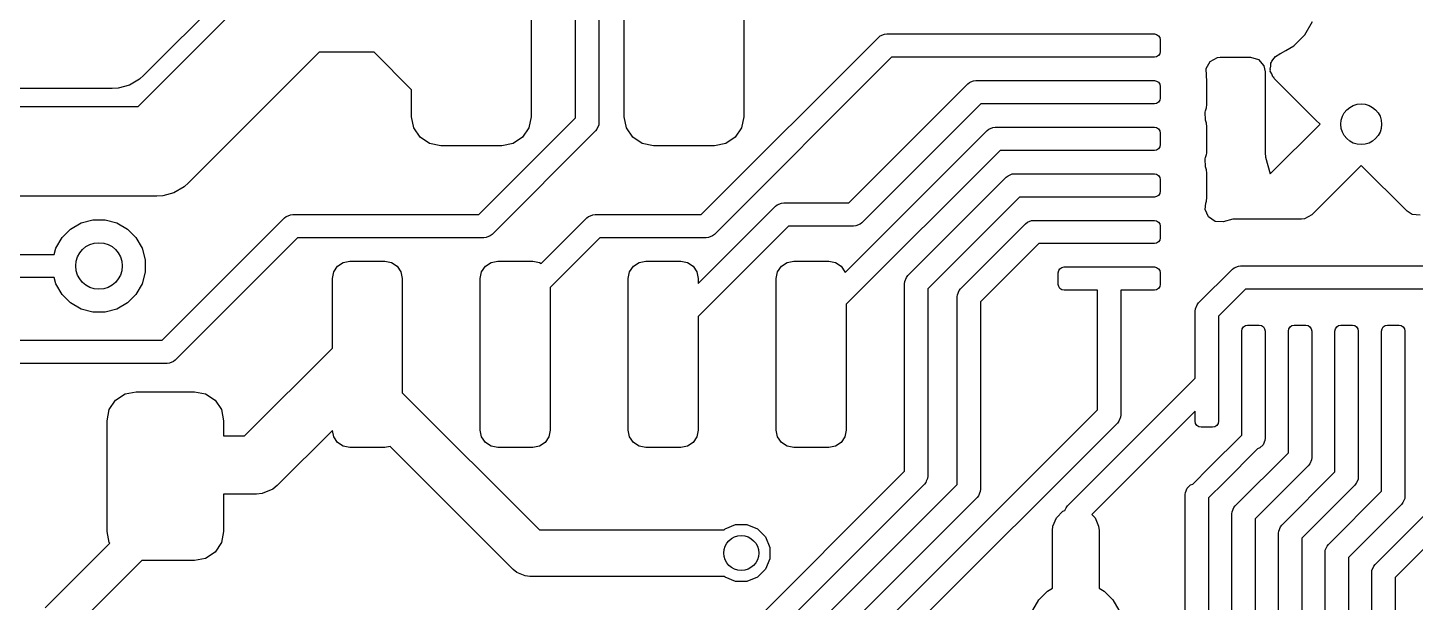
# Model space of a CAD drawing. Extents: x 0.71 to 7.56, y -5.16 to -0.79.
# Drawn here: x 3.7276 to 4.1964, y -2.007 to -1.8129 of the extents above; entities that cross this region are included whole.
import ezdxf

# ---------------------------------------------------------------- set-up
doc = ezdxf.new("R2010")
doc.units = 0
doc.header["$MEASUREMENT"] = 0
doc.layers.add('BLACK', color=7, linetype='CONTINUOUS')

msp = doc.modelspace()

# ---------------------------------------------------------------- linework, layer by layer
at = {"layer": 'BLACK', "linetype": 'CONTINUOUS'}
for p, q in [((3.91272, -1.84331), (3.91272, -1.73228)), ((3.9206, -1.73065), (3.9206, -1.84494)), ((3.81101, -1.78476), (3.76684, -1.82893)), ((3.76492, -1.83944), (3.80909, -1.79527)), ((3.89764, -1.80748), (3.89764, -1.84291)), ((3.92913, -1.84291), (3.92913, -1.80748)), ((3.96949, -1.80748), (3.96949, -1.84291)), ((4.15907, -1.81525), (4.16167, -1.81076)), ((3.95518, -1.87598), (4.01505, -1.81611)), ((4.01505, -1.81611), (4.01564, -1.81562)), ((4.01564, -1.81562), (4.01706, -1.81504)), ((4.01706, -1.81504), (4.01783, -1.81496)), ((4.01783, -1.81496), (4.09301, -1.81496)), ((4.09301, -1.81496), (4.10827, -1.81496)), ((4.10827, -1.81496), (4.10902, -1.81511)), ((4.10902, -1.81511), (4.10966, -1.81554)), ((4.10966, -1.81554), (4.11009, -1.81618)), ((4.11009, -1.81618), (4.11024, -1.81693)), ((4.11024, -1.81693), (4.11024, -1.82087)), ((4.15265, -1.82051), (4.15541, -1.81892)), ((4.15541, -1.81892), (4.15907, -1.81525)), ((3.82608, -1.82115), (3.78192, -1.86531)), ((3.84459, -1.82115), (3.82608, -1.82115)), ((3.85728, -1.83384), (3.84459, -1.82115)), ((4.01946, -1.82283), (3.95959, -1.88271)), ((4.07776, -1.82283), (4.01946, -1.82283)), ((4.10827, -1.82283), (4.07776, -1.82283)), ((4.10902, -1.82268), (4.10827, -1.82283)), ((4.10966, -1.82226), (4.10902, -1.82268)), ((4.11009, -1.82162), (4.10966, -1.82226)), ((4.11024, -1.82087), (4.11009, -1.82162)), ((4.12712, -1.82421), (4.12956, -1.82295)), ((4.12956, -1.82295), (4.1305, -1.82285)), ((4.1305, -1.82285), (4.14079, -1.82285)), ((4.14079, -1.82285), (4.14343, -1.82363)), ((4.14343, -1.82363), (4.14523, -1.82571)), ((4.14792, -1.8242), (4.14875, -1.82309)), ((4.14875, -1.82309), (4.14923, -1.82261)), ((4.14923, -1.82261), (4.15064, -1.82167)), ((4.15064, -1.82167), (4.15082, -1.82155)), ((4.15064, -1.82167), (4.15064, -1.82167)), ((4.15064, -1.82167), (4.15064, -1.82167)), ((4.15082, -1.82155), (4.15091, -1.82151)), ((4.15091, -1.82151), (4.15265, -1.82051)), ((4.15091, -1.82151), (4.15091, -1.82151)), ((4.12575, -1.8266), (4.12712, -1.82421)), ((4.12588, -1.82904), (4.12575, -1.8266)), ((4.14523, -1.82571), (4.14567, -1.82774)), ((4.14567, -1.82774), (4.14567, -1.85516)), ((4.14733, -1.82689), (4.14756, -1.82587)), ((4.14746, -1.82722), (4.14733, -1.82689)), ((4.14743, -1.82758), (4.14746, -1.82722)), ((4.14793, -1.82849), (4.14743, -1.82758)), ((4.14756, -1.82587), (4.14763, -1.82484)), ((4.14763, -1.82484), (4.14786, -1.82448)), ((4.14786, -1.82448), (4.14792, -1.8242)), ((3.76193, -1.83221), (3.7581, -1.83324)), ((3.76535, -1.83023), (3.76193, -1.83221)), ((3.76684, -1.82893), (3.76535, -1.83023)), ((4.005, -1.87205), (4.04519, -1.83186)), ((4.04519, -1.83186), (4.04579, -1.83137)), ((4.04579, -1.83137), (4.04623, -1.83119)), ((4.04623, -1.83119), (4.0472, -1.83078)), ((4.0472, -1.83078), (4.04797, -1.83071)), ((4.04797, -1.83071), (4.09301, -1.83071)), ((4.09301, -1.83071), (4.10827, -1.83071)), ((4.10827, -1.83071), (4.10902, -1.83086)), ((4.10902, -1.83086), (4.10966, -1.83129)), ((4.10966, -1.83129), (4.11009, -1.83192)), ((4.11009, -1.83192), (4.11024, -1.83268)), ((4.11024, -1.83268), (4.11024, -1.83661)), ((4.12583, -1.82905), (4.12588, -1.82904)), ((4.12589, -1.82934), (4.12583, -1.82905)), ((4.126, -1.83054), (4.12589, -1.82934)), ((4.12589, -1.82934), (4.12589, -1.82934)), ((4.12589, -1.82934), (4.12589, -1.82934)), ((4.12589, -1.82934), (4.12589, -1.82934)), ((4.126, -1.83875), (4.126, -1.83054)), ((4.1483, -1.82947), (4.14793, -1.82849)), ((4.14858, -1.82968), (4.1483, -1.82947)), ((4.14875, -1.82999), (4.14858, -1.82968)), ((4.16286, -1.8441), (4.14875, -1.82999)), ((3.75613, -1.83337), (3.02247, -1.83337)), ((3.7581, -1.83324), (3.75613, -1.83337)), ((3.85728, -1.84291), (3.85728, -1.83384)), ((4.11009, -1.83737), (4.10966, -1.83801)), ((4.11024, -1.83661), (4.11009, -1.83737)), ((3.01368, -1.83944), (3.76492, -1.83944)), ((4.0496, -1.83858), (4.00942, -1.87877)), ((4.07776, -1.83858), (4.0496, -1.83858)), ((4.10827, -1.83858), (4.07776, -1.83858)), ((4.10902, -1.83843), (4.10827, -1.83858)), ((4.10966, -1.83801), (4.10902, -1.83843)), ((4.12542, -1.84139), (4.12556, -1.84091)), ((4.12556, -1.84413), (4.12542, -1.84139)), ((4.12556, -1.84091), (4.12589, -1.83995)), ((4.12589, -1.83995), (4.126, -1.83875)), ((4.12589, -1.83995), (4.12589, -1.83995)), ((3.85803, -1.84668), (3.85728, -1.84291)), ((3.86017, -1.84987), (3.85803, -1.84668)), ((3.88005, -1.87598), (3.91272, -1.84331)), ((3.89689, -1.84668), (3.89475, -1.84987)), ((3.89764, -1.84291), (3.89689, -1.84668)), ((3.91993, -1.84713), (3.91945, -1.84773)), ((3.92052, -1.84571), (3.91993, -1.84713)), ((3.9206, -1.84494), (3.92052, -1.84571)), ((3.92988, -1.84668), (3.92913, -1.84291)), ((3.93202, -1.84987), (3.92988, -1.84668)), ((3.96874, -1.84668), (3.96661, -1.84987)), ((3.96949, -1.84291), (3.96874, -1.84668)), ((4.05171, -1.84761), (4.05231, -1.84712)), ((4.05231, -1.84712), (4.05373, -1.84653)), ((4.05373, -1.84653), (4.0545, -1.84646)), ((4.0545, -1.84646), (4.09301, -1.84646)), ((4.09301, -1.84646), (4.10827, -1.84646)), ((4.10827, -1.84646), (4.10902, -1.84661)), ((4.10902, -1.84661), (4.10966, -1.84703)), ((4.10966, -1.84703), (4.11009, -1.84767)), ((4.12589, -1.84509), (4.12556, -1.84413)), ((4.126, -1.84629), (4.12589, -1.84509)), ((4.12589, -1.84509), (4.12589, -1.84509)), ((4.12589, -1.84509), (4.12589, -1.84509)), ((4.126, -1.8545), (4.126, -1.84629)), ((4.14743, -1.86227), (4.16423, -1.84547)), ((4.16423, -1.84547), (4.16286, -1.8441)), ((4.16423, -1.84547), (4.16423, -1.84547)), ((3.86336, -1.85201), (3.86017, -1.84987)), ((3.91945, -1.84773), (3.88447, -1.88271)), ((3.89475, -1.84987), (3.89156, -1.85201)), ((3.93521, -1.85201), (3.93202, -1.84987)), ((3.96661, -1.84987), (3.96341, -1.85201)), ((4.00373, -1.89559), (4.05171, -1.84761)), ((4.11009, -1.84767), (4.11024, -1.84843)), ((4.11024, -1.84843), (4.11024, -1.85236)), ((3.86713, -1.85276), (3.86336, -1.85201)), ((3.8878, -1.85276), (3.86713, -1.85276)), ((3.89156, -1.85201), (3.8878, -1.85276)), ((3.93898, -1.85276), (3.93521, -1.85201)), ((3.95965, -1.85276), (3.93898, -1.85276)), ((3.96341, -1.85201), (3.95965, -1.85276)), ((4.05613, -1.85433), (4.00413, -1.90632)), ((4.07776, -1.85433), (4.05613, -1.85433)), ((4.10827, -1.85433), (4.07776, -1.85433)), ((4.10902, -1.85418), (4.10827, -1.85433)), ((4.10966, -1.85375), (4.10902, -1.85418)), ((4.11009, -1.85312), (4.10966, -1.85375)), ((4.11024, -1.85236), (4.11009, -1.85312)), ((4.12556, -1.85666), (4.12589, -1.8557)), ((4.12589, -1.8557), (4.12594, -1.85522)), ((4.12594, -1.85522), (4.126, -1.8545)), ((4.14567, -1.85516), (4.14578, -1.8566)), ((4.12542, -1.85713), (4.12556, -1.85666)), ((4.12556, -1.85988), (4.12542, -1.85713)), ((4.12589, -1.86084), (4.12556, -1.85988)), ((4.126, -1.86204), (4.12589, -1.86084)), ((4.12589, -1.86084), (4.12589, -1.86084)), ((4.12589, -1.86084), (4.12589, -1.86084)), ((4.14578, -1.8566), (4.14578, -1.8566)), ((4.14578, -1.8566), (4.14743, -1.86227)), ((4.17815, -1.85939), (4.16143, -1.87611)), ((4.19363, -1.87487), (4.17815, -1.85939)), ((4.17815, -1.85939), (4.17815, -1.85939)), ((3.78192, -1.86531), (3.78042, -1.86662)), ((4.02497, -1.89662), (4.05823, -1.86336)), ((4.05823, -1.86336), (4.05883, -1.86287)), ((4.05883, -1.86287), (4.06025, -1.86228)), ((4.06025, -1.86228), (4.06102, -1.8622)), ((4.06102, -1.8622), (4.09301, -1.8622)), ((4.09301, -1.8622), (4.10827, -1.8622)), ((4.10827, -1.8622), (4.10902, -1.86235)), ((4.10902, -1.86235), (4.10966, -1.86278)), ((4.10966, -1.86278), (4.11009, -1.86342)), ((4.11009, -1.86342), (4.11024, -1.86417)), ((4.11024, -1.86417), (4.11024, -1.86811)), ((4.126, -1.87025), (4.126, -1.86204)), ((4.14743, -1.86227), (4.14743, -1.86227)), ((3.7712, -1.86975), (3.0074, -1.86975)), ((3.77318, -1.86962), (3.7712, -1.86975)), ((3.777, -1.8686), (3.77318, -1.86962)), ((3.78042, -1.86662), (3.777, -1.8686)), ((4.06265, -1.87008), (4.03169, -1.90104)), ((4.07776, -1.87008), (4.06265, -1.87008)), ((4.10827, -1.87008), (4.07776, -1.87008)), ((4.10902, -1.86993), (4.10827, -1.87008)), ((4.10966, -1.8695), (4.10902, -1.86993)), ((4.11009, -1.86886), (4.10966, -1.8695)), ((4.11024, -1.86811), (4.11009, -1.86886)), ((4.12589, -1.87144), (4.126, -1.87025)), ((3.95413, -1.8993), (3.98023, -1.8732)), ((3.98023, -1.8732), (3.98083, -1.87271)), ((3.98083, -1.87271), (3.98225, -1.87212)), ((3.98225, -1.87212), (3.98302, -1.87205)), ((3.98302, -1.87205), (4.005, -1.87205)), ((4.12543, -1.87428), (4.12567, -1.87209)), ((4.12651, -1.87681), (4.12543, -1.87428)), ((4.12567, -1.87209), (4.12589, -1.87144)), ((4.12589, -1.87144), (4.12589, -1.87144)), ((4.19537, -1.87599), (4.19363, -1.87487)), ((3.74207, -1.88088), (3.74563, -1.87882)), ((3.74563, -1.87882), (3.74961, -1.87776)), ((3.74961, -1.87776), (3.75372, -1.87776)), ((3.75372, -1.87776), (3.75769, -1.87882)), ((3.75769, -1.87882), (3.76125, -1.88088)), ((3.77303, -1.91846), (3.81436, -1.87714)), ((3.81436, -1.87714), (3.81495, -1.87665)), ((3.81495, -1.87665), (3.81555, -1.8764)), ((3.81555, -1.8764), (3.81637, -1.87606)), ((3.81637, -1.87606), (3.81714, -1.87598)), ((3.81714, -1.87598), (3.88005, -1.87598)), ((3.90107, -1.89257), (3.91651, -1.87714)), ((3.91651, -1.87714), (3.9171, -1.87665)), ((3.9171, -1.87665), (3.9177, -1.8764)), ((3.9177, -1.8764), (3.91852, -1.87606)), ((3.91852, -1.87606), (3.91929, -1.87598)), ((3.91929, -1.87598), (3.95518, -1.87598)), ((3.98465, -1.87992), (3.95413, -1.91043)), ((4.00663, -1.87992), (3.98465, -1.87992)), ((4.0074, -1.87985), (4.00663, -1.87992)), ((4.00882, -1.87926), (4.0074, -1.87985)), ((4.00942, -1.87877), (4.00882, -1.87926)), ((4.0428, -1.90107), (4.06476, -1.87911)), ((4.06476, -1.87911), (4.06535, -1.87862)), ((4.06535, -1.87862), (4.06677, -1.87803)), ((4.06677, -1.87803), (4.06754, -1.87795)), ((4.06754, -1.87795), (4.09301, -1.87795)), ((4.09301, -1.87795), (4.10827, -1.87795)), ((4.10827, -1.87795), (4.10902, -1.8781)), ((4.10902, -1.8781), (4.10966, -1.87853)), ((4.10966, -1.87853), (4.11009, -1.87917)), ((4.11009, -1.87917), (4.11024, -1.87992)), ((4.11024, -1.87992), (4.11024, -1.88386)), ((4.12879, -1.87835), (4.12651, -1.87681)), ((4.13154, -1.87842), (4.12879, -1.87835)), ((4.13481, -1.87754), (4.13154, -1.87842)), ((4.15798, -1.87754), (4.13481, -1.87754)), ((4.15902, -1.87743), (4.15798, -1.87754)), ((4.16143, -1.87611), (4.15902, -1.87743)), ((4.19812, -1.87619), (4.19537, -1.87599)), ((3.73711, -1.88735), (3.73917, -1.88379)), ((3.73917, -1.88379), (3.74207, -1.88088)), ((3.76125, -1.88088), (3.76416, -1.88379)), ((3.76416, -1.88379), (3.76621, -1.88735)), ((3.81877, -1.88386), (3.77745, -1.92519)), ((3.88168, -1.88386), (3.81877, -1.88386)), ((3.88245, -1.88378), (3.88168, -1.88386)), ((3.88387, -1.88319), (3.88245, -1.88378)), ((3.88447, -1.88271), (3.88387, -1.88319)), ((3.92092, -1.88386), (3.90413, -1.90065)), ((3.95681, -1.88386), (3.92092, -1.88386)), ((3.95758, -1.88378), (3.95681, -1.88386)), ((3.959, -1.88319), (3.95758, -1.88378)), ((3.95959, -1.88271), (3.959, -1.88319)), ((4.11009, -1.88461), (4.10966, -1.88525)), ((4.11024, -1.88386), (4.11009, -1.88461)), ((3.73655, -1.88944), (3.73711, -1.88735)), ((3.76621, -1.88735), (3.76727, -1.89132)), ((4.06917, -1.88583), (4.04952, -1.90548)), ((4.07776, -1.88583), (4.06917, -1.88583)), ((4.10827, -1.88583), (4.07776, -1.88583)), ((4.10902, -1.88568), (4.10827, -1.88583)), ((4.10966, -1.88525), (4.10902, -1.88568)), ((3.67924, -1.88944), (3.73655, -1.88944)), ((3.76727, -1.89132), (3.76727, -1.89543)), ((3.83096, -1.89538), (3.83224, -1.89346)), ((3.83224, -1.89346), (3.83416, -1.89218)), ((3.83416, -1.89218), (3.83642, -1.89173)), ((3.83642, -1.89173), (3.84823, -1.89173)), ((3.84823, -1.89173), (3.85049, -1.89218)), ((3.85049, -1.89218), (3.8524, -1.89346)), ((3.8524, -1.89346), (3.85368, -1.89538)), ((3.88096, -1.89538), (3.88224, -1.89346)), ((3.88224, -1.89346), (3.88416, -1.89218)), ((3.88416, -1.89218), (3.88642, -1.89173)), ((3.88642, -1.89173), (3.89823, -1.89173)), ((3.89823, -1.89173), (3.90049, -1.89218)), ((3.90049, -1.89218), (3.90107, -1.89257)), ((3.93096, -1.89538), (3.93224, -1.89346)), ((3.93224, -1.89346), (3.93416, -1.89218)), ((3.93416, -1.89218), (3.93642, -1.89173)), ((3.93642, -1.89173), (3.94823, -1.89173)), ((3.94823, -1.89173), (3.95049, -1.89218)), ((3.95049, -1.89218), (3.9524, -1.89346)), ((3.9524, -1.89346), (3.95368, -1.89538)), ((3.98096, -1.89538), (3.98224, -1.89346)), ((3.98224, -1.89346), (3.98416, -1.89218)), ((3.98416, -1.89218), (3.98642, -1.89173)), ((3.98642, -1.89173), (3.99823, -1.89173)), ((3.99823, -1.89173), (4.00049, -1.89218)), ((4.00049, -1.89218), (4.0024, -1.89346)), ((4.0024, -1.89346), (4.00368, -1.89538)), ((4.07636, -1.89428), (4.077, -1.89385)), ((4.077, -1.89385), (4.07776, -1.8937)), ((4.07776, -1.8937), (4.10827, -1.8937)), ((4.10827, -1.8937), (4.10902, -1.89385)), ((4.10902, -1.89385), (4.10966, -1.89428)), ((4.13462, -1.89446), (4.13521, -1.89397)), ((4.13521, -1.89397), (4.13663, -1.89338)), ((4.13663, -1.89338), (4.1374, -1.89331)), ((4.1374, -1.89331), (4.25531, -1.89331)), ((3.73655, -1.89731), (3.68087, -1.89731)), ((3.73711, -1.8994), (3.73655, -1.89731)), ((3.76727, -1.89543), (3.76621, -1.8994)), ((3.83051, -1.89764), (3.83096, -1.89538)), ((3.83051, -1.92112), (3.83051, -1.89764)), ((3.85368, -1.89538), (3.85413, -1.89764)), ((3.85413, -1.89764), (3.85413, -1.93619)), ((3.88051, -1.89764), (3.88096, -1.89538)), ((3.88051, -1.94882), (3.88051, -1.89764)), ((3.93051, -1.89764), (3.93096, -1.89538)), ((3.93051, -1.94882), (3.93051, -1.89764)), ((3.95368, -1.89538), (3.95413, -1.89764)), ((3.95413, -1.89764), (3.95413, -1.8993)), ((3.98051, -1.89764), (3.98096, -1.89538)), ((3.98051, -1.94882), (3.98051, -1.89764)), ((4.00368, -1.89538), (4.00373, -1.89559)), ((4.02382, -1.8994), (4.02389, -1.89864)), ((4.02389, -1.89864), (4.02448, -1.89722)), ((4.02448, -1.89722), (4.02497, -1.89662)), ((4.07579, -1.89567), (4.07594, -1.89492)), ((4.07579, -1.89961), (4.07579, -1.89567)), ((4.07594, -1.89492), (4.07636, -1.89428)), ((4.10966, -1.89428), (4.11009, -1.89492)), ((4.11009, -1.89492), (4.11024, -1.89567)), ((4.11024, -1.89567), (4.11024, -1.89961)), ((4.1232, -1.90588), (4.13462, -1.89446)), ((3.73917, -1.90296), (3.73711, -1.8994)), ((3.74207, -1.90587), (3.73917, -1.90296)), ((3.76416, -1.90296), (3.76125, -1.90587)), ((3.76621, -1.8994), (3.76416, -1.90296)), ((3.90413, -1.90065), (3.90413, -1.94882)), ((4.02382, -1.96274), (4.02382, -1.8994)), ((4.03169, -1.90104), (4.03169, -1.96437)), ((4.04164, -1.90385), (4.04172, -1.90308)), ((4.04172, -1.90308), (4.04231, -1.90166)), ((4.04231, -1.90166), (4.0428, -1.90107)), ((4.07594, -1.90036), (4.07579, -1.89961)), ((4.07636, -1.901), (4.07594, -1.90036)), ((4.077, -1.90142), (4.07636, -1.901)), ((4.07776, -1.90157), (4.077, -1.90142)), ((4.08907, -1.90157), (4.07776, -1.90157)), ((4.08907, -1.94203), (4.08907, -1.90157)), ((4.10827, -1.90157), (4.09695, -1.90157)), ((4.09695, -1.90157), (4.09695, -1.94366)), ((4.10902, -1.90142), (4.10827, -1.90157)), ((4.10966, -1.901), (4.10902, -1.90142)), ((4.11009, -1.90036), (4.10966, -1.901)), ((4.11024, -1.89961), (4.11009, -1.90036)), ((4.13903, -1.90118), (4.12992, -1.91029)), ((4.25368, -1.90118), (4.13903, -1.90118)), ((3.74563, -1.90792), (3.74207, -1.90587)), ((3.74961, -1.90899), (3.74563, -1.90792)), ((3.75769, -1.90792), (3.75372, -1.90899)), ((3.76125, -1.90587), (3.75769, -1.90792)), ((4.00413, -1.90632), (4.00413, -1.94882)), ((4.04164, -1.96718), (4.04164, -1.90385)), ((4.04952, -1.90548), (4.04952, -1.96882)), ((4.12205, -1.90866), (4.12212, -1.90789)), ((4.12212, -1.90789), (4.12271, -1.90647)), ((4.12271, -1.90647), (4.1232, -1.90588)), ((3.75372, -1.90899), (3.74961, -1.90899)), ((3.95413, -1.91043), (3.95413, -1.94882)), ((4.12205, -1.91535), (4.12205, -1.90866)), ((4.12992, -1.91029), (4.12992, -1.91535)), ((4.12205, -1.93132), (4.12205, -1.91535)), ((4.12992, -1.91535), (4.12992, -1.94587)), ((4.1378, -1.91535), (4.13795, -1.9146)), ((4.1378, -1.93061), (4.1378, -1.91535)), ((4.13795, -1.9146), (4.13837, -1.91396)), ((4.13837, -1.91396), (4.13901, -1.91354)), ((4.13901, -1.91354), (4.13976, -1.91339)), ((4.13976, -1.91339), (4.1437, -1.91339)), ((4.1437, -1.91339), (4.14445, -1.91354)), ((4.14445, -1.91354), (4.14509, -1.91396)), ((4.14509, -1.91396), (4.14552, -1.9146)), ((4.14552, -1.9146), (4.14567, -1.91535)), ((4.14567, -1.91535), (4.14567, -1.93061)), ((4.15354, -1.91535), (4.15369, -1.9146)), ((4.15354, -1.93061), (4.15354, -1.91535)), ((4.15369, -1.9146), (4.15412, -1.91396)), ((4.15412, -1.91396), (4.15476, -1.91354)), ((4.15476, -1.91354), (4.15551, -1.91339)), ((4.15551, -1.91339), (4.15945, -1.91339)), ((4.15945, -1.91339), (4.1602, -1.91354)), ((4.1602, -1.91354), (4.16084, -1.91396)), ((4.16084, -1.91396), (4.16127, -1.9146)), ((4.16127, -1.9146), (4.16142, -1.91535)), ((4.16142, -1.91535), (4.16142, -1.93061)), ((4.16929, -1.91535), (4.16944, -1.9146)), ((4.16929, -1.93061), (4.16929, -1.91535)), ((4.16944, -1.9146), (4.16987, -1.91396)), ((4.16987, -1.91396), (4.17051, -1.91354)), ((4.17051, -1.91354), (4.17126, -1.91339)), ((4.17126, -1.91339), (4.1752, -1.91339)), ((4.1752, -1.91339), (4.17595, -1.91354)), ((4.17595, -1.91354), (4.17659, -1.91396)), ((4.17659, -1.91396), (4.17702, -1.9146)), ((4.17702, -1.9146), (4.17717, -1.91535)), ((4.17717, -1.91535), (4.17717, -1.93061)), ((4.18504, -1.91535), (4.18519, -1.9146)), ((4.18504, -1.93061), (4.18504, -1.91535)), ((4.18519, -1.9146), (4.18562, -1.91396)), ((4.18562, -1.91396), (4.18625, -1.91354)), ((4.18625, -1.91354), (4.18701, -1.91339)), ((4.18701, -1.91339), (4.19094, -1.91339)), ((4.19094, -1.91339), (4.1917, -1.91354)), ((4.1917, -1.91354), (4.19234, -1.91396)), ((4.19234, -1.91396), (4.19276, -1.9146)), ((4.19276, -1.9146), (4.19291, -1.91535)), ((4.19291, -1.91535), (4.19291, -1.93061)), ((3.67248, -1.91846), (3.77303, -1.91846)), ((3.80084, -1.95079), (3.83051, -1.92112)), ((3.77466, -1.92634), (3.67411, -1.92634)), ((3.77543, -1.92626), (3.77466, -1.92634)), ((3.77685, -1.92568), (3.77543, -1.92626)), ((3.77745, -1.92519), (3.77685, -1.92568)), ((4.07891, -1.97446), (4.12205, -1.93132)), ((4.1378, -1.9505), (4.1378, -1.93061)), ((4.14567, -1.93061), (4.14567, -1.95157)), ((4.15354, -1.95647), (4.15354, -1.93061)), ((4.16142, -1.93061), (4.16142, -1.9581)), ((4.16929, -1.96299), (4.16929, -1.93061)), ((4.17717, -1.93061), (4.17717, -1.96462)), ((4.18504, -1.96951), (4.18504, -1.93061)), ((4.19291, -1.93061), (4.19291, -1.97114)), ((3.76045, -1.93661), (3.76422, -1.93586)), ((3.76422, -1.93586), (3.78391, -1.93586)), ((3.78391, -1.93586), (3.78767, -1.93661)), ((3.85413, -1.93619), (3.90048, -1.98253)), ((3.75513, -1.94193), (3.75726, -1.93874)), ((3.75726, -1.93874), (3.76045, -1.93661)), ((3.78767, -1.93661), (3.79087, -1.93874)), ((3.79087, -1.93874), (3.793, -1.94193)), ((3.75438, -1.9457), (3.75513, -1.94193)), ((3.793, -1.94193), (3.79375, -1.9457)), ((4.01924, -2.01186), (4.08907, -1.94203)), ((4.12205, -1.94246), (4.08715, -1.97735)), ((4.09687, -1.94442), (4.09629, -1.94584)), ((4.09695, -1.94366), (4.09687, -1.94442)), ((4.12205, -1.94587), (4.12205, -1.94246)), ((3.75438, -1.9831), (3.75438, -1.9457)), ((3.79375, -1.9457), (3.79375, -1.95079)), ((3.83053, -1.94894), (3.81188, -1.96759)), ((3.83096, -1.95108), (3.83053, -1.94894)), ((3.88096, -1.95108), (3.88051, -1.94882)), ((3.90413, -1.94882), (3.90368, -1.95108)), ((3.93096, -1.95108), (3.93051, -1.94882)), ((3.95413, -1.94882), (3.95368, -1.95108)), ((3.98096, -1.95108), (3.98051, -1.94882)), ((4.00413, -1.94882), (4.00368, -1.95108)), ((4.0958, -1.94644), (4.02596, -2.01627)), ((4.09629, -1.94584), (4.0958, -1.94644)), ((4.1222, -1.94662), (4.12205, -1.94587)), ((4.12262, -1.94726), (4.1222, -1.94662)), ((4.12326, -1.94768), (4.12262, -1.94726)), ((4.12402, -1.94783), (4.12326, -1.94768)), ((4.12795, -1.94783), (4.12402, -1.94783)), ((4.12871, -1.94768), (4.12795, -1.94783)), ((4.12934, -1.94726), (4.12871, -1.94768)), ((4.12977, -1.94662), (4.12934, -1.94726)), ((4.12992, -1.94587), (4.12977, -1.94662)), ((3.79375, -1.95079), (3.80084, -1.95079)), ((3.83224, -1.95299), (3.83096, -1.95108)), ((3.83416, -1.95427), (3.83224, -1.95299)), ((3.83642, -1.95472), (3.83416, -1.95427)), ((3.84823, -1.95472), (3.83642, -1.95472)), ((3.85004, -1.95436), (3.84823, -1.95472)), ((3.89165, -1.99597), (3.85004, -1.95436)), ((3.88224, -1.95299), (3.88096, -1.95108)), ((3.88416, -1.95427), (3.88224, -1.95299)), ((3.88642, -1.95472), (3.88416, -1.95427)), ((3.89823, -1.95472), (3.88642, -1.95472)), ((3.90049, -1.95427), (3.89823, -1.95472)), ((3.9024, -1.95299), (3.90049, -1.95427)), ((3.90368, -1.95108), (3.9024, -1.95299)), ((3.93224, -1.95299), (3.93096, -1.95108)), ((3.93416, -1.95427), (3.93224, -1.95299)), ((3.93642, -1.95472), (3.93416, -1.95427)), ((3.94823, -1.95472), (3.93642, -1.95472)), ((3.95049, -1.95427), (3.94823, -1.95472)), ((3.9524, -1.95299), (3.95049, -1.95427)), ((3.95368, -1.95108), (3.9524, -1.95299)), ((3.98224, -1.95299), (3.98096, -1.95108)), ((3.98416, -1.95427), (3.98224, -1.95299)), ((3.98642, -1.95472), (3.98416, -1.95427)), ((3.99823, -1.95472), (3.98642, -1.95472)), ((4.00049, -1.95427), (3.99823, -1.95472)), ((4.0024, -1.95299), (4.00049, -1.95427)), ((4.00368, -1.95108), (4.0024, -1.95299)), ((4.12678, -1.96152), (4.1378, -1.9505)), ((4.14392, -1.95485), (4.14315, -1.95517)), ((4.14501, -1.95376), (4.14392, -1.95485)), ((4.14559, -1.95234), (4.14501, -1.95376)), ((4.14567, -1.95157), (4.14559, -1.95234)), ((4.14315, -1.95517), (4.13179, -1.96653)), ((4.1356, -1.97441), (4.15354, -1.95647)), ((4.16134, -1.95886), (4.16075, -1.96028)), ((4.16142, -1.9581), (4.16134, -1.95886)), ((3.93698, -2.04958), (4.02382, -1.96274)), ((4.12122, -1.96708), (4.12678, -1.96152)), ((4.12678, -1.96152), (4.12678, -1.96152)), ((4.16026, -1.96088), (4.14232, -1.97882)), ((4.15135, -1.98093), (4.16929, -1.96299)), ((4.16075, -1.96028), (4.16026, -1.96088)), ((3.81039, -1.96881), (3.80684, -1.97028)), ((3.81188, -1.96759), (3.81039, -1.96881)), ((3.81039, -1.96881), (3.81039, -1.96881)), ((4.03054, -1.96715), (3.9437, -2.05399)), ((3.96415, -2.04468), (4.04164, -1.96718)), ((4.03103, -1.96656), (4.03054, -1.96715)), ((4.0312, -1.96614), (4.03103, -1.96656)), ((4.03162, -1.96514), (4.0312, -1.96614)), ((4.03169, -1.96437), (4.03162, -1.96514)), ((4.04952, -1.96882), (4.04944, -1.96958)), ((4.11878, -1.9699), (4.11936, -1.96848)), ((4.11936, -1.96848), (4.12045, -1.96739)), ((4.12045, -1.96739), (4.12122, -1.96708)), ((4.13179, -1.96653), (4.12657, -1.97174)), ((4.13179, -1.96653), (4.13179, -1.96653)), ((4.17601, -1.9674), (4.15807, -1.98535)), ((4.1765, -1.96681), (4.17601, -1.9674)), ((4.17658, -1.96661), (4.1765, -1.96681)), ((4.17709, -1.96539), (4.17658, -1.96661)), ((4.17717, -1.96462), (4.17709, -1.96539)), ((3.80492, -1.97047), (3.79375, -1.97047)), ((3.79375, -1.97047), (3.79375, -1.9831)), ((3.80684, -1.97028), (3.80492, -1.97047)), ((4.04837, -1.9716), (3.97087, -2.0491)), ((4.04886, -1.971), (4.04837, -1.9716)), ((4.04944, -1.96958), (4.04886, -1.971)), ((4.1187, -1.97067), (4.11871, -1.97056)), ((4.1187, -2.15564), (4.1187, -1.97067)), ((4.11871, -1.97056), (4.11878, -1.9699)), ((4.12657, -1.97174), (4.12657, -2.15727)), ((4.1671, -1.98745), (4.18504, -1.96951)), ((4.19225, -1.97333), (4.19176, -1.97393)), ((4.19284, -1.97191), (4.19225, -1.97333)), ((4.19291, -1.97114), (4.19284, -1.97191)), ((4.07515, -1.97844), (4.07732, -1.97627)), ((4.07732, -1.97627), (4.07804, -1.97597)), ((4.07804, -1.97597), (4.07842, -1.97506)), ((4.07842, -1.97506), (4.07891, -1.97446)), ((4.08715, -1.97735), (4.08824, -1.97844)), ((4.13445, -1.97719), (4.13452, -1.97642)), ((4.13445, -2.16217), (4.13445, -1.97719)), ((4.13452, -1.97642), (4.13511, -1.975)), ((4.13511, -1.975), (4.1356, -1.97441)), ((4.19176, -1.97393), (4.17382, -1.99187)), ((4.18285, -1.99426), (4.20079, -1.97632)), ((3.75513, -1.98687), (3.75438, -1.9831)), ((3.79375, -1.9831), (3.793, -1.98687)), ((3.90048, -1.98253), (3.96288, -1.98253)), ((3.96288, -1.98253), (3.96319, -1.98222)), ((3.96319, -1.98222), (3.96674, -1.98075)), ((3.96674, -1.98075), (3.97058, -1.98075)), ((3.97058, -1.98075), (3.97413, -1.98222)), ((3.97413, -1.98222), (3.97685, -1.98493)), ((4.07382, -1.98281), (4.07397, -1.98128)), ((4.07382, -2.00227), (4.07382, -1.98281)), ((4.07397, -1.98128), (4.07515, -1.97844)), ((4.08824, -1.97844), (4.08942, -1.98128)), ((4.08942, -1.98128), (4.08957, -1.98281)), ((4.08957, -1.98281), (4.08957, -2.00227)), ((4.14232, -1.97882), (4.14232, -2.1638)), ((4.1502, -1.98371), (4.15027, -1.98295)), ((4.15027, -1.98295), (4.15086, -1.98153)), ((4.15086, -1.98153), (4.15135, -1.98093)), ((4.20751, -1.98074), (4.18957, -1.99868)), ((3.73352, -2.00885), (3.75528, -1.98709)), ((3.75528, -1.98709), (3.75513, -1.98687)), ((3.793, -1.98687), (3.79087, -1.99006)), ((3.97685, -1.98493), (3.97831, -1.98848)), ((4.1502, -2.16869), (4.1502, -1.98371)), ((4.15807, -1.98535), (4.15807, -2.17032)), ((4.16661, -1.98805), (4.1671, -1.98745)), ((3.78767, -1.9922), (3.78391, -1.99294)), ((3.79087, -1.99006), (3.78767, -1.9922)), ((3.97831, -1.99232), (3.97685, -1.99587)), ((3.97831, -1.98848), (3.97831, -1.99232)), ((4.16594, -1.99024), (4.16602, -1.98947)), ((4.16594, -2.21154), (4.16594, -1.99024)), ((4.16602, -1.98947), (4.16661, -1.98805)), ((4.17382, -1.99187), (4.17382, -2.20712)), ((3.76613, -1.99294), (3.7436, -2.01547)), ((3.78391, -1.99294), (3.76613, -1.99294)), ((3.89284, -1.99695), (3.89165, -1.99597)), ((3.89568, -1.99812), (3.89284, -1.99695)), ((3.97685, -1.99587), (3.97413, -1.99859)), ((4.18169, -1.99705), (4.18177, -1.99628)), ((4.18169, -2.16004), (4.18169, -1.99705)), ((4.18177, -1.99628), (4.18236, -1.99486)), ((4.18236, -1.99486), (4.18285, -1.99426)), ((3.89721, -1.99828), (3.89568, -1.99812)), ((3.96288, -1.99828), (3.89721, -1.99828)), ((3.96319, -1.99859), (3.96288, -1.99828)), ((3.96674, -2.00005), (3.96319, -1.99859)), ((3.97058, -2.00005), (3.96674, -2.00005)), ((3.97413, -1.99859), (3.97058, -2.00005)), ((4.18957, -1.99868), (4.18957, -2.15841)), ((4.06714, -2.00972), (4.0692, -2.00616)), ((4.0692, -2.00616), (4.07211, -2.00325)), ((4.07211, -2.00325), (4.07382, -2.00227)), ((4.08957, -2.00227), (4.09128, -2.00325)), ((4.09128, -2.00325), (4.09419, -2.00616)), ((4.09419, -2.00616), (4.09624, -2.00972))]:
    msp.add_line(p, q, dxfattribs=at)
at = {"layer": 'BLACK'}
for centre, radius in [((4.17815, -1.84547), 0.00689), ((3.75166, -1.89337), 0.00787), ((3.96866, -1.9904), 0.00591)]:
    msp.add_circle(centre, radius, dxfattribs=at)

doc.saveas('drawing.dxf')
